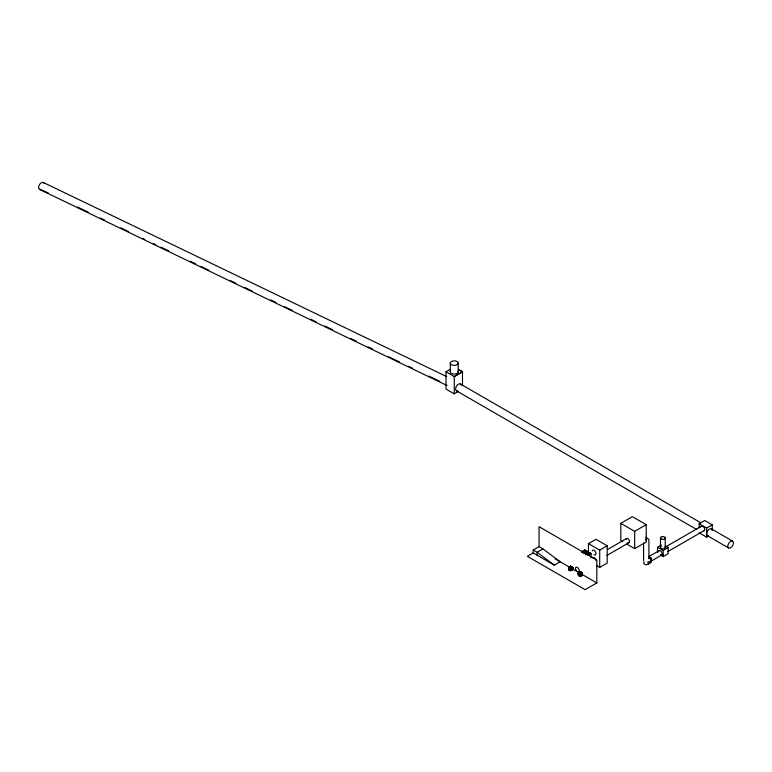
<?xml version="1.0" encoding="UTF-8"?>
<svg xmlns="http://www.w3.org/2000/svg" width="772" height="772" viewBox="0 0 772 772"><rect width="100%" height="100%" fill="white"/><g stroke="black" fill="none" stroke-linecap="round" stroke-linejoin="round"><path stroke-width="1.16" d="M569.62 567.845C570.547 569.08 568.221 565.905 569.582 567.883L569.62 568.636L569.398 566.687L569.784 568.674L569.62 566.87L571.753 566.783L569.726 566.783L568.79 567.661M571.193 567.381L570.884 566.494L571.193 568.173L570.971 566.214L571.145 566.918M579.936 573.335L580.92 573.422C580.158 574.532 578.527 571.019 579.589 572.959L579.627 573.712L579.743 571.666L580.766 572.428L580.139 571.512L580.727 572.737L579.405 571.762L580.322 573.442M579.743 573.442C580.399 572.081 579.01 573.471 581.239 572.67C579.463 572.177 578.315 572.177 580.872 572.496L579.222 572.255L580.37 573.307M579.376 572.062L579.936 573.943L579.521 571.483L579.888 572.341C583.564 572.534 577.639 571.521 580.505 573.557M579.627 572.264L579.743 571.666L579.936 573.181M580.805 571.994L579.936 571.434L580.805 573.76L580.679 571.859M571.241 570.595L571.261 568.925C576.761 567.806 567.565 574.127 568.713 567.796C568.945 569.62 572.544 569.62 572.766 567.796L572.592 569.813M580.872 572.197L580.766 572.158M580.843 576.134L580.872 574.464L582.098 573.914C583.169 577.379 576.829 576.578 578.315 573.335L578.913 574.32L580.341 574.658L581.77 574.32L582.368 573.335L582.011 575.613M571.705 570.489L571.753 568.81M581.306 576.018L581.355 574.349M581.779 572.506C581.239 576.742 583.719 573.48 581.355 572.322M572.1 570.315L572.177 568.626M581.702 575.844L581.779 574.156M571.753 566.783L572.689 567.681M572.756 567.97L572.689 567.478L572.66 569.524L572.496 567.208M582.011 574.503L582.098 572.747M582.204 574.773L582.291 573.017L582.291 573.799M572.409 570.083L572.496 568.385M582.204 575.352L582.3 573.635M568.723 567.97L568.983 567.208L568.819 569.524M578.324 573.499L579.328 572.322L580.467 572.573L579.791 571.994L580.554 572.727M578.421 575.063L578.382 573.027M48.298 192.961L40.038 189.381M569.582 567.034L569.736 567.922M570.691 566.358L570.788 566.465M580.795 573.056L579.724 571.56L580.351 572.264M580.554 572.38L580.254 571.724M644.359 562.074C642.053 563.792 646.048 565.422 647.563 564.486L651.143 560.25A2.548 1.476 60 0 0 648.876 556.921M578.392 573.2L579.849 572.37M569.813 566.995L569.611 566.909M579.627 572.332L579.936 571.801L580.727 573.393M580.37 572.563L580.64 571.946L579.309 572.361A1.911 1.1 0 0 0 579.386 574.281L579.386 576.018M580.563 572.506L580.148 572.071L580.698 572.313M580.602 572.602L580.998 572.12L580.37 572.689L580.177 572.187M570.711 566.445L570.788 568.395L570.296 566.725M570.344 566.957L570.17 566.947A1.911 1.1 0 0 1 572.583 568.346A1.911 1.1 0 0 1 569.389 568.839A1.911 1.1 0 0 1 570.247 566.995L570.981 566.754L570.566 566.233M580.062 572.718L580.351 571.753L580.361 572.93L579.425 572.486M650.246 561.534L650.902 561.148M458.375 391.472L454.254 393.845L446.004 389.088L446.004 371.786L450.124 369.402M462.496 385.633L462.496 371.805L454.254 376.543L446.004 371.786M533.201 552.945L533.201 550.002L539.049 546.634L542.996 548.911L560.163 561.765L554.325 565.143L533.201 552.945L527.363 556.322L585.137 589.673L596.824 582.928L596.824 560.057L539.049 526.697L539.049 546.634M542.996 548.911L537.158 552.289L533.201 550.002M622.792 541.799L620.813 540.661L620.813 523.358L632.384 516.671L646.232 524.671L646.232 541.983L634.661 548.66L626.748 544.086M588.457 552.848L588.457 543.623L595.955 539.29L607.197 545.785L607.197 563.087L599.699 567.42L596.64 565.644M581.866 551.536L584.674 549.915L591.043 553.592L591.043 557.915M581.461 552.385L585.205 550.224M582.928 552.154L585.736 550.533M583.4 552.424L586.209 550.803M583.053 553.302L586.807 551.14M584.346 552.964L587.154 551.343M584.906 553.292L587.724 551.671M585.253 553.495L588.061 551.874M585.562 553.669L588.37 552.048M585.909 553.871L588.718 552.25M585.398 554.653L589.142 552.491M585.716 554.846L589.461 552.675M587.27 554.663L590.088 553.032M587.569 554.827L590.377 553.206M588.235 555.213L591.043 553.592M588.457 543.623L599.699 550.108L607.197 545.785M620.813 523.358L634.661 531.348L646.232 524.671M607.439 549.577L626.603 538.509M606.811 555.473L629.006 542.658M657.532 552.308L657.532 547.261L661.536 544.945M699.142 527.276L699.142 523.754L704.759 520.511L712.257 524.835L712.257 530.509M649.069 556.419L659.066 550.648M665.174 547.165L701.603 526.137M657.532 547.261L663.158 550.504L668.156 547.618L668.156 553.678L663.158 556.564L660.349 554.943A2.548 1.476 60 0 0 662.154 553.9A2.548 1.476 60 0 0 660.349 550.774A2.548 1.476 60 0 0 658.545 551.816M699.142 523.754L706.631 528.077L712.257 524.835M650.622 561.418L661.623 555.068M667.741 551.623L704.17 530.586M699.142 532.834L706.631 537.167L708.503 536.086M462.496 371.805L458.375 369.412L462.496 371.786L454.254 376.543L454.254 393.845M647.563 562.103L648.528 561.601M647.563 564.486L651.143 562.412L651.143 558.088L648.441 556.525M570.653 567.111L571.627 567.082L570.46 566.86M580.158 572.467L580.602 573.982L580.727 573.413M579.415 572.766L579.531 572.216L580.361 572.853L580.119 572.139M570.054 567.555L569.263 567.497M569.832 567.642L569.437 567.652M579.444 572.187L579.946 572.776L580.486 572.226M579.695 572.11L580.467 572.525L579.309 571.647L581.027 572.892C580.37 573.895 578.604 570.807 579.753 572.409M579.753 572.023L580.264 572.38M580.525 572.959C578.942 572.438 581.355 573.403 580.428 572.689M568.887 569.813L568.781 568.096L571.261 568.925M578.489 575.352L578.382 573.635L580.872 574.464M570.218 566.667L570.981 567.941L571.126 567.044L570.691 568.134L570.469 566.368M571 567.053L570.228 566.108L570.884 567.024M570.875 566.638L571.01 567.188M580.11 572.486L579.482 571.782M570.933 567.806L570.469 566.175M580.766 573.027L580.833 573.2M648.528 557.953L651.143 558.088M570.392 566.619L570.74 567.15M569.736 567.343L569.553 566.725M579.627 572.949L579.463 572.39M646.039 537.322L648.885 539.358L648.885 558.832M43.367 182.51L446.679 376.601M77.567 207.05L88.413 212.271M100.341 218.013L104.674 220.097M120.934 227.923L128.528 231.571M142.617 238.355L144.789 239.397M153.464 243.576L155.635 244.618M161.049 247.223L168.643 250.881M190.327 261.312L195.75 263.918M201.164 266.533L208.758 270.181M230.442 280.622L235.865 283.227M244.531 287.396L252.126 291.054M270.557 299.922L275.971 302.527M284.646 306.706L292.241 310.354M310.672 319.222L316.086 321.837M324.761 326.006L332.356 329.663M350.787 338.532L356.201 341.137M368.128 346.879L372.471 348.963M388.731 356.789L399.578 362.01M408.243 366.179L412.586 368.273M428.846 376.099L439.683 381.31M39.42 189.343L447.075 385.517M460.344 383.973L700.783 522.789M711.417 528.917L732.58 541.133A3.937 2.277 -60 0 1 731.335 547.242A3.937 2.277 -60 0 1 727.919 545.273A3.937 2.277 -60 0 1 732.58 541.133M456.406 390.796L696.846 529.611M707.47 535.739L728.643 547.966M665.348 545.997L668.156 547.618M555.116 558.851L569.253 567.015M572.284 568.761L579.386 572.863M581.432 574.05L596.824 582.928M579.936 573.673L579.984 571.936M554.325 565.143L537.158 552.289L537.158 555.222M569.601 567.14L569.196 566.851L569.736 567.97M580.187 572.988L579.627 573.142L580.303 573.152L579.772 572.486M579.55 572.689L579.396 572.419A1.911 1.1 0 0 1 582.252 573.335A1.911 1.1 0 0 1 579.386 574.281M570.469 566.744L570.576 567.372M570.508 566.976L570.112 566.378L570.604 567.14M569.591 567.526L569.485 567.169M579.608 571.541L579.936 572.1M580.11 573.142L580.187 572.708M579.762 573.142L579.396 572.419M579.907 572.062L580.602 573.364M580.544 571.927L580.245 573.866L580.158 571.618M580.476 573.094L580.37 574.146L580.245 572.1M570.836 566.909L570.99 567.401M568.781 567.497L568.887 569.244M578.585 573.914L578.682 575.613M568.983 568.385L569.08 570.083M578.913 574.156L578.981 575.844M569.311 568.626L569.379 570.315M569.726 568.81L569.784 570.489M579.82 574.464L579.849 576.134M570.218 568.925L570.247 570.595M663.129 554.489L663.158 556.564L663.158 550.504M706.631 528.077L706.631 537.167M665.232 537.92L665.232 547.435M660.456 537.92L660.456 547.435M643.587 542.928L643.587 560.781M634.661 531.348L634.661 548.66M599.699 550.108L599.699 567.42M584.674 549.915L584.674 553.157M580.341 574.503L580.341 576.173M570.74 568.964L570.74 570.633M458.201 363.13A3.947 2.277 0 0 1 452.276 365.098A3.947 2.277 0 0 1 452.276 361.151A3.947 2.277 0 0 1 458.201 363.13L458.201 371.786M450.298 363.13L450.298 371.786M592.462 557.828A2.654 1.534 60 0 1 594.324 557.838A2.654 1.534 60 0 1 595.887 560.327M592.269 550.88A2.654 1.534 60 0 1 594.401 550.542A2.654 1.534 60 0 1 595.945 553.756A2.654 1.534 60 0 1 594.083 554.653M586.054 554.479A2.654 1.534 60 0 1 589.181 555.319M626.169 539.136A2.393 1.38 60 0 1 628.099 538.827A2.393 1.38 60 0 1 629.489 541.722A2.393 1.38 60 0 1 627.81 542.533M645.768 539.001A2.634 1.525 60 0 1 645.768 540.111M665.146 547.078A2.384 1.38 0 0 1 662.231 548.767A2.384 1.38 0 0 1 661.16 546.46M701.13 526.803A2.567 1.486 60 0 1 703.987 527.334A2.567 1.486 60 0 1 703.794 530.702M708.049 535.913A3.937 2.277 -60 0 1 707.741 530.75A3.937 2.277 -60 0 1 712.131 529.939M699.519 527.787A3.937 2.277 -60 0 1 699.963 526.871M457.651 390.912A3.937 2.277 -60 0 1 456.406 386.251A3.937 2.277 -60 0 1 461.067 384.996M458.066 371.187A3.947 2.277 0 0 1 454.254 374.063A3.947 2.277 0 0 1 450.433 371.187M39.999 189.526A3.947 2.277 -60 0 1 39.69 184.344A3.947 2.277 -60 0 1 44.091 183.533M579.396 572.563L579.415 572.631A1.911 1.1 0 0 1 582.252 573.586A1.911 1.1 0 0 1 579.386 574.542A1.911 1.1 0 0 1 579.386 572.641M575.458 568.433A2.654 1.534 60 0 0 578.267 571.927A2.654 1.534 60 0 0 578.267 568.182A2.654 1.534 60 0 0 575.458 568.433M661.16 538.895A2.384 1.38 0 0 0 665.146 538.277A2.384 1.38 0 0 0 662.231 536.588A2.384 1.38 0 0 0 661.16 538.895M569.784 568.752A1.911 1.1 0 0 0 572.65 567.796A1.911 1.1 0 0 0 569.784 566.841A1.911 1.1 0 0 0 569.784 568.752"/></g></svg>
